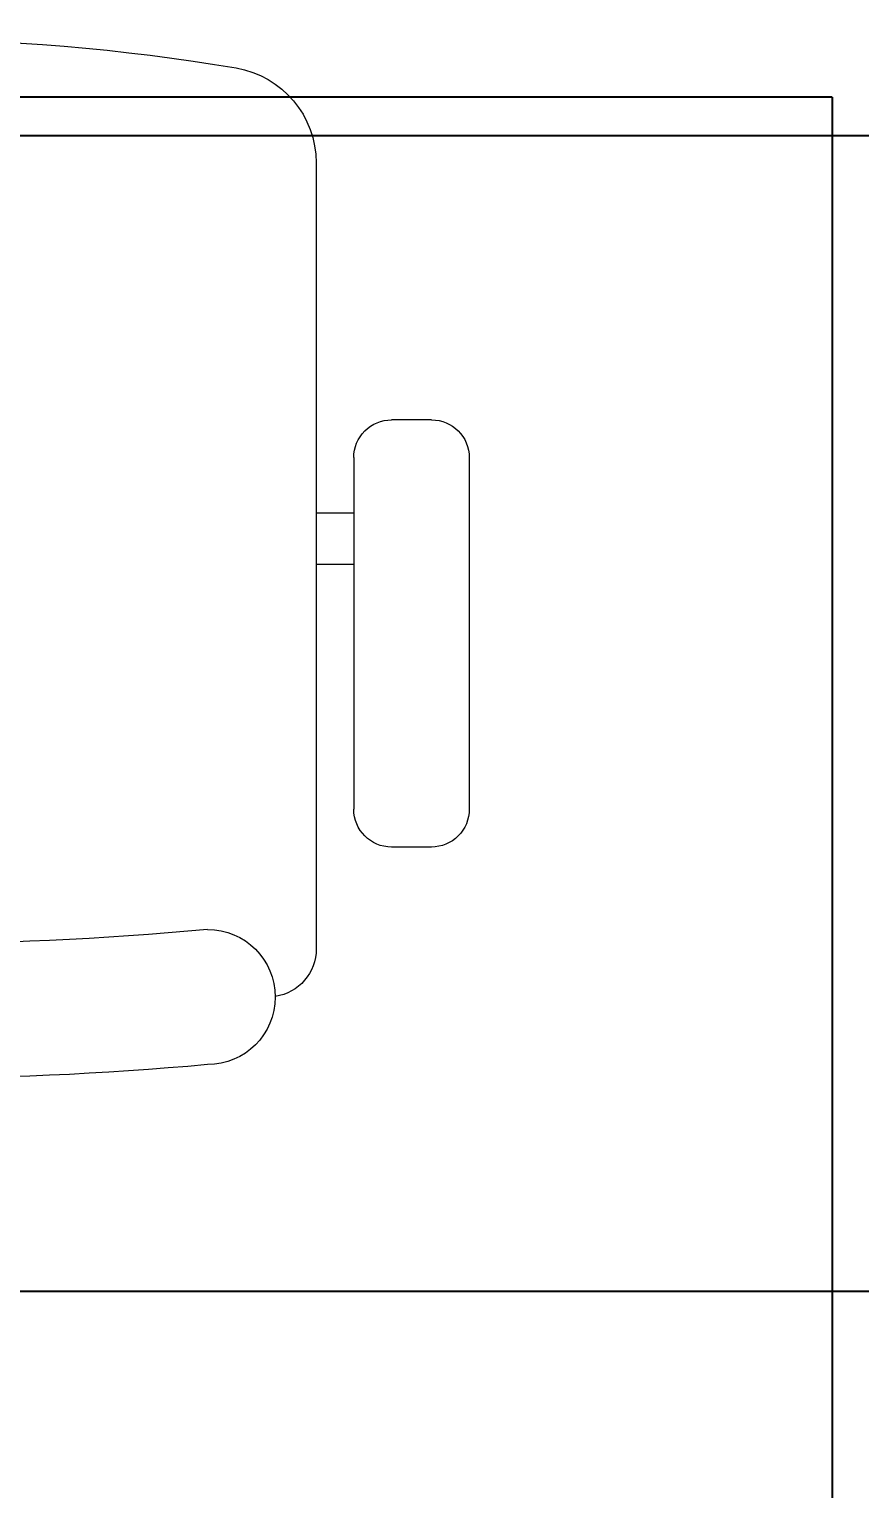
# Model space of a CAD drawing. Extents: x -509638 to 57327, y -29287 to 19916.
# Drawn here: x 22318 to 22750, y 7407 to 8165 of the extents above; entities that cross this region are included whole.
import ezdxf
from ezdxf import colors
from ezdxf.entities.mleader import LeaderData, LeaderLine
from ezdxf.math import Vec2, Vec3

# ---------------------------------------------------------------- set-up
doc = ezdxf.new("R2010")
doc.units = 0
doc.header["$LTSCALE"] = 0.25
doc.linetypes.add('DASHDOT', pattern=[25.4, 12.7, -6.35, 0, -6.35])
doc.layers.add('01-First Floor$0$FALSE CEILING', color=251, linetype='Continuous')
for name, color, linetype, lineweight in [('01-First Floor$0$LOADING', 253, 'Continuous', 5), ('E-LITE-CLNG-CNDT', 6, 'DASHDOT', 35), ('E-POWR-TEXT', 6, 'Continuous', 25)]:
    doc.layers.add(name, color=color, linetype=linetype, lineweight=lineweight)
doc.styles.add('DC_Elc_Romans', font='elc_romans.shx', dxfattribs={"width": 0.7})

# ---------------------------------------------------------------- blocks, each defined once
blk = doc.blocks.new('01-First Floor$0$GF21018-P')
at = {"color": 0}
for p, q in [((-0.2207, 0.47563), (-0.2207, 0.0675)), ((-0.2806, 0.34221), (-0.25983, 0.34221)), ((-0.30021, 0.32259), (-0.30021, 0.14)), ((-0.24021, 0.32259), (-0.24021, 0.14)), ((-0.24021, 0.29372), (-0.2207, 0.29372)), ((-0.24021, 0.26708), (-0.2207, 0.26708)), ((-0.2806, 0.12039), (-0.25983, 0.12039))]:
    blk.add_line(p, q, dxfattribs=at)
for centre, radius, start, end in [((-0.0001, -0.52948), 1.06948, 80.36712, 99.63288), ((-0.1707, 0.47563), 0.05, 99.63288, 180), ((-0.2806, 0.32259), 0.01962, 90, 180), ((-0.25983, 0.32259), 0.01962, 360, 90), ((-0.2806, 0.14), 0.01962, 180, 270), ((-0.25983, 0.14), 0.01962, 270, 360), ((-0.16429, 0.0425), 0.03511, 90, 270), ((0, 1.84674), 1.77674, 264.69456, 275.30527), ((-0.1957, 0.0675), 0.025, 180, 261.47208), ((0, 1.83136), 1.83136, 264.85322, 275.14698)]:
    blk.add_arc(centre, radius, start, end, dxfattribs=at)
blk = doc.blocks.new('01-First Floor')
at = {"layer": '01-First Floor$0$FALSE CEILING'}
for q in [(20217.48, 8130, -0.1), (22735.56, 6229.1, -0.1)]:
    blk.add_line((22735.56, 8130, -0.1), q, dxfattribs=at)
at = {"layer": '01-First Floor$0$FALSE CEILING', "linetype": 'Continuous'}
for p, q in [((19215.56, 8110), (23215.56, 8110)), ((19215.56, 7510), (23215.56, 7510))]:
    blk.add_line(p, q, dxfattribs=at)
at = {"layer": '01-First Floor$0$LOADING'}
for q in [(20217.48, 8130, -0.1), (22735.56, 6229.1, -0.1)]:
    blk.add_line((22735.56, 8130, -0.1), q, dxfattribs=at)
at = {"layer": '01-First Floor$0$LOADING', "extrusion": (2.24021e-05, -7.77426e-06, 1), "xscale": -1000, "yscale": 1000.000000000001, "zscale": 1000, "rotation": 0.001410765030716021}
blk.add_blockref('01-First Floor$0$GF21018-P', (22246.77, 7620.17, 0.39), dxfattribs=at)

msp = doc.modelspace()

# ---------------------------------------------------------------- block references
at = {"layer": 'E-LITE-CLNG-CNDT'}
msp.add_blockref('01-First Floor', (0, 0), dxfattribs=at)

# ---------------------------------------------------------------- leaders
at = {"layer": 'E-POWR-TEXT'}
ml = msp.add_multileader_mtext('Standard', dxfattribs=at)
ml.set_content('CABLE TRAY FOR\\PLOW CURRENT DATA\\PCABLES ', color=256, style='DC_Elc_Romans')
ml.set_leader_properties(color=45)
ml.build(insert=Vec2(0, 0))
ml.multileader.update_dxf_attribs({"dogleg_length": 2, "arrow_head_size": 200, "scale": 100})
ctx = ml.context
ctx.base_point, ctx.scale, ctx.char_height, ctx.arrow_head_size, ctx.landing_gap_size, ctx.plane_origin = Vec3(18126.88, 14096.14, 0), 100, 200, 200, 200, Vec3(23718.04, 13909.95, 0)
ctx.text_align_type = 2
notes = []
notes.append((ctx, [(1, (1, 1, 0), (20758.24, 14096.14, 0), (-1, 0), 84.69, [(2, [(24915.56, 6890, 0)], 0, [])])]))
ctx.mtext.insert, ctx.mtext.width, ctx.mtext.alignment, ctx.mtext.flow_direction = Vec3(20473.54, 14196.14, 0), 5291.7356, 3, 5
ml = msp.add_multileader_mtext('Standard', dxfattribs=at)
ml.set_content('CABLE TRAY  FOR POWER \\PFEEDER AND HOME RUN', color=256, style='DC_Elc_Romans')
ml.set_leader_properties(color=45)
ml.build(insert=Vec2(0, 0))
ml.multileader.update_dxf_attribs({"dogleg_length": 2, "arrow_head_size": 200, "scale": 100})
ctx = ml.context
ctx.base_point, ctx.scale, ctx.char_height, ctx.arrow_head_size, ctx.landing_gap_size, ctx.plane_origin = Vec3(16549.3, 11855.73), 100, 200, 200, 200, Vec3(22780.46, 11669.54)
ctx.text_align_type = 2
notes.append((ctx, [(1, (1, 1, 0), (19820.66, 11855.73), (-1, 0), 84.69, [(2, [(23365.56, 3890)], 0, [])])]))
ctx.mtext.insert, ctx.mtext.width, ctx.mtext.alignment, ctx.mtext.flow_direction = Vec3(19535.97, 11955.73), 5291.7356, 3, 5
for ctx, leaders in notes:
    for number, flags, end, landing, length, lines in leaders:
        leader = LeaderData()
        leader.index, (leader.has_last_leader_line, leader.has_dogleg_vector, leader.attachment_direction) = number, flags
        leader.last_leader_point, leader.dogleg_vector, leader.dogleg_length = Vec3(end), Vec3(landing), length
        for number, points, colour, breaks in lines:
            line = LeaderLine()
            line.index, line.vertices, line.color, line.breaks = number, Vec3.list(points), colors.encode_raw_color(colour), breaks
            leader.lines.append(line)
        ctx.leaders.append(leader)

doc.saveas('drawing.dxf')
